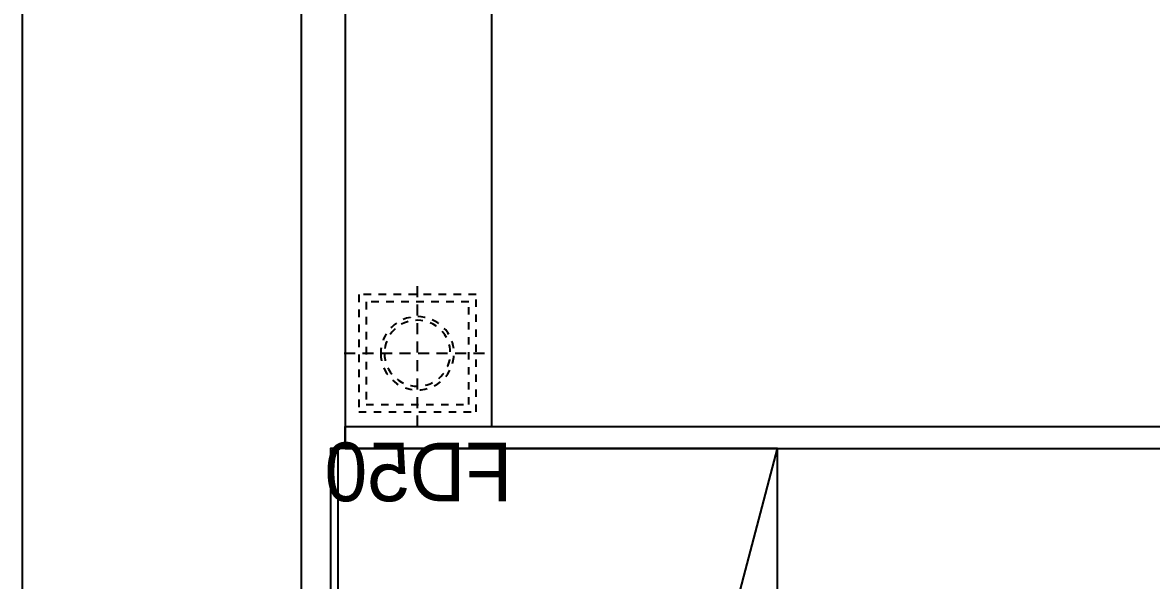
# Model space of a CAD drawing. Header units: millimetres. Extents: x -27104 to 125781, y -3376 to 46996.
# Drawn here: x 60055.82 to 60070.88, y 18829.74 to 18837.18 of the extents above; entities that cross this region are included whole.
import ezdxf

# ---------------------------------------------------------------- set-up
doc = ezdxf.new("R2010")
doc.units = ezdxf.units.MM
doc.header["$LTSCALE"] = 100
doc.header["$MEASUREMENT"] = 0
doc.linetypes.add('-HID', pattern=[2.5, 1.5, -1])
doc.layers.get('0').update_dxf_attribs({"linetype": 'CONTINUOUS'})
doc.layers.get('Defpoints').update_dxf_attribs({"color": 171, "linetype": 'CONTINUOUS'})
doc.layers.add('ELE9', color=9, linetype='CONTINUOUS')
doc.layers.add('TOI', color=12, linetype='CONTINUOUS')
doc.styles.add('SID', font='')
doc.styles.get('SID').set_extended_font_data('Dotum')

# ---------------------------------------------------------------- blocks, each defined once
blk = doc.blocks.new('A$C70181699')
at = {"layer": 'TOI', "linetype": '-HID', "ltscale": 0.05}
for p, q in [((67.4, 59.74), (67.4, 159.74)), ((117.4, 109.74), (17.4, 109.74))]:
    blk.add_line(p, q, dxfattribs=at)
at = {"layer": 'TOI', "linetype": '-HID', "ltscale": 0.01}
for points in [[(107.4, 69.74), (27.4, 69.74), (27.4, 149.74), (107.4, 149.74)], [(102.4, 74.74), (32.4, 74.74), (32.4, 144.74), (102.4, 144.74)]]:
    blk.add_lwpolyline(points, close=True, dxfattribs=at)
for radius in [25, 22.5]:
    blk.add_circle((67.4, 109.74), radius, dxfattribs=at)
at = {"layer": 'Defpoints', "style": 'SID'}
blk.add_text('FD50', height=40, dxfattribs=at).set_placement((2.77, 8.87))
blk = doc.blocks.new('ggtyu')
at = {"layer": 'ELE9', "color": 253, "ltscale": 0.1}
for points in [[(59740.079, 18986.689), (59740.079, 19018.872), (59900.404, 19018.872), (59900.404, 18968.788), (59896.687, 18968.788), (59896.687, 19015.155), (59870.08, 19015.155), (59870.08, 18972.506), (59881.036, 18972.506), (59881.036, 18968.788), (59866.363, 18968.788), (59866.363, 19015.155), (59839.756, 19015.155), (59839.756, 18972.506), (59850.712, 18972.506), (59850.712, 18968.788), (59839.756, 18968.788), (59839.756, 18964.778), (59836.039, 18964.778), (59836.039, 19015.155), (59743.796, 19015.155), (59743.796, 18986.689), (59740.079, 18986.689)], [(59896.296, 18971.332), (59896.296, 18995.297), (59896.1, 18995.297), (59896.1, 19014.568), (59870.667, 19014.568), (59870.667, 18995.297), (59870.471, 18995.297), (59870.471, 18972.897), (59881.427, 18972.897), (59881.427, 18971.332)], [(59870.569, 18972.995), (59876.438, 18995.297)]]:
    blk.add_lwpolyline(points, dxfattribs=at)
at = {"layer": 'ELE9', "color": 253}
for points in [[(59872.623, 18995.591), (59872.623, 19014.568)], [(59870.667, 18995.297), (59870.667, 18995.591), (59896.1, 18995.591), (59896.1, 18995.297)], [(59870.667, 18995.297), (59896.1, 18995.297)]]:
    blk.add_lwpolyline(points, dxfattribs=at)
at = {"layer": 'ELE9', "color": 253, "ltscale": 0.1}
blk.add_lwpolyline([(59870.569, 18972.995), (59876.438, 18972.995), (59876.438, 18995.297), (59870.569, 18995.297)], close=True, dxfattribs=at)
at = {"layer": 'ELE9', "color": 253, "xscale": -0.01956378461538462, "yscale": 0.01956378461538462, "zscale": 0.01956378461538462}
blk.add_blockref('A$C70181699', (59872.95, 18994.419), dxfattribs=at)

msp = doc.modelspace()

# ---------------------------------------------------------------- block references
msp.add_blockref('ggtyu', (189.458, -163.799))

doc.saveas('drawing.dxf')
